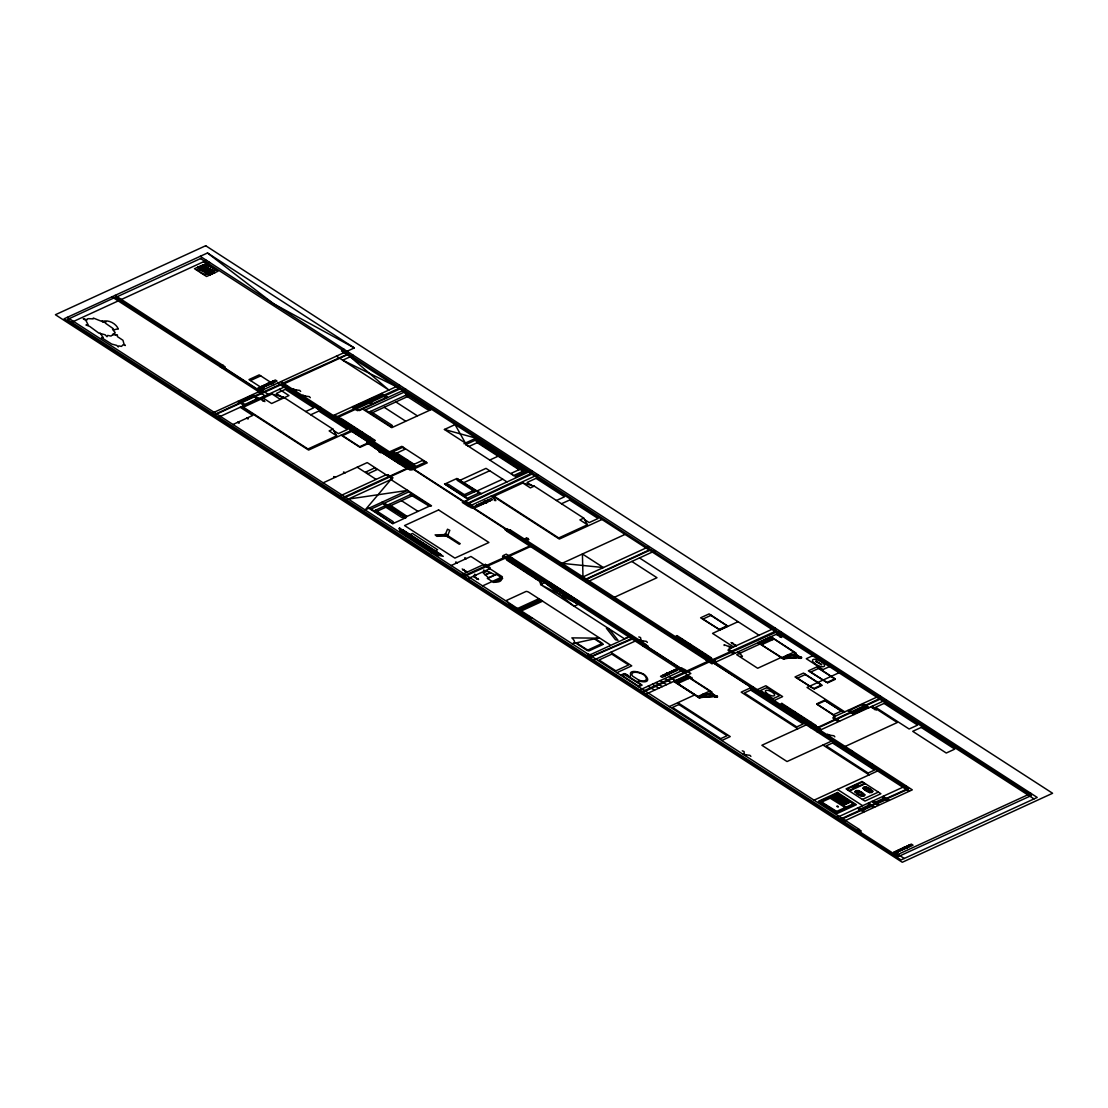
<?xml version="1.0" encoding="UTF-8"?>
<svg xmlns="http://www.w3.org/2000/svg" width="1108" height="1108" viewBox="0 0 1108 1108"><rect width="100%" height="100%" fill="white"/><g stroke="black" fill="none" stroke-linecap="round" stroke-linejoin="round"><path stroke-width="1.5" d="M629.76 677.126L630.66 674.841A12.797 4.709 26.7 0 1 643.028 673.83A4.21 1.551 26.7 0 1 644.814 674.98A12.797 4.709 26.7 0 1 640.881 681.448L636.588 681.545M445.458 534.153L447.494 529.209L449.806 530.344L447.784 535.261M389.49 451.829L401.872 446.33L402.966 447.161L391.72 452.341L414.586 467.133L425.791 461.994L427.245 462.853L411.968 469.889L277.72 383.091M223.082 365.501L220.534 366.679L223.04 368.299L225.173 366.859L115.135 295.379M333.979 415.943L335.253 415.348L374.476 440.942L375.335 440.555L340.932 418.312L339.02 419.198M358.563 410.182L357.496 410.68L352.247 407.522L353.521 406.927L358.563 410.182L387.094 397.121M210.908 413.755L354.325 347.926L207.487 252.984L64.07 318.813L901.053 859.947L1037.213 797.441L200.229 256.322M70.372 322.885L206.531 260.38M197.806 267.443L203.166 264.992M198 267.582L203.373 265.117M209.551 262.333L194.496 268.69L206.573 276.501L218.054 271.225L203.457 261.793M199.108 268.288L204.481 265.837M199.315 268.427L204.675 265.962M196.504 269.992L207.985 264.715M199.814 268.745L205.174 266.294M200.022 268.884L205.382 266.419M201.13 269.59L206.49 267.139M201.324 269.729L206.697 267.263M198.512 271.294L210.008 266.017M201.836 270.047L207.196 267.596M202.03 270.186L207.39 267.721M203.138 270.892L208.498 268.441M203.346 271.031L208.706 268.565M200.534 272.596L212.016 267.319M203.844 271.349L209.204 268.898M204.052 271.488L209.412 269.022M205.16 272.194L210.52 269.743M205.354 272.333L210.714 269.867M202.542 273.898L214.038 268.621M205.866 272.651L211.226 270.2M206.06 272.79L211.42 270.324M207.168 273.496L212.528 271.044M207.376 273.634L212.736 271.169M204.564 275.2L216.046 269.923M207.875 273.953L213.235 271.502M208.082 274.091L213.442 271.626M209.177 274.798L214.55 272.346M209.384 274.936L214.744 272.471M220.187 366.831L223.373 365.363M177.349 392.052L180.535 390.584M250.505 380.543L260.726 375.861M268.773 383.022L257.915 388.008L261.696 390.445L259.147 391.623L256.627 389.988L270.449 384.102M268.981 382.925L275.366 379.989L277.042 381.083L270.657 384.005M260.685 386.969L273.025 381.304M260.851 387.08L273.191 381.415M344.048 349.297L341.486 351.028L1034.027 798.91M261.779 387.675L274.119 382.011M261.945 387.786L274.285 382.121M238.4 401.83L253.289 395.002M243.441 405.085L258.33 398.257M217.21 417.827L287.194 385.695M353.369 355.322L342.732 360.197L396.318 386.623M272.083 394.033L243.358 407.218L307.969 448.989L336.68 435.804L332.968 429.156L283.454 397.149L272.083 394.033L279.632 398.908L283.454 397.149M262.998 401.096L264.286 400.514M232.985 424.502L252.762 415.417L240.187 407.273M305.697 411.525L313.772 407.813L285.255 389.365L276.308 393.479L280.933 396.456M317.567 408.852L320.766 407.398M310.725 414.78L318.813 411.068L347.344 429.516L338.411 433.616L333.785 430.638M330.156 416.996L399.517 385.155M353.341 407.051L382.066 393.866M354.602 407.869L367.994 401.705M336.444 421.068L339.644 419.6M405.805 389.227L359.214 410.611L352.926 406.539M345.114 421.954L345.959 421.566M368.922 412.162L407.218 394.6M332.968 429.156L329.131 430.915L336.68 435.804M372.537 412.633L407.453 396.636M351.139 430.555L308.592 450.083L241.461 406.691M361.582 432.494L361.997 432.757M362.219 432.189L362.635 432.466M391.304 426.635L392.204 426.234A1.939 0.706 26.7 0 0 391.429 424.849L370.612 411.387M429.599 409.087L428.699 409.489A1.939 0.706 26.7 0 1 426.331 408.838L405.514 395.376M369.449 437.688L370.294 437.3M362.621 409.032L391.761 427.674L431.4 409.503L402.619 390.695M367.288 443.906L370.557 443.906M370.737 443.546L369.989 442.757L360.017 447.355L341.139 435.153M375.016 448.117L375.875 447.729M382.675 452.95L383.105 453.227M323.19 482.811L367.219 462.604L392.398 478.878L345.17 500.553M444.419 429.475L455.056 424.599L465.402 443.048L444.419 429.475L476.038 438.159L463.961 443.712M395.971 453.463L404.905 449.294L402.647 447.327M399.351 463.85L400.21 463.463M338.868 496.481L386.096 474.806M405.68 465.817L408.866 464.349M413.284 464.668L422.079 460.623L425.527 462.119M465.499 444.696L476.662 439.571L524.569 470.54L513.406 475.664M478.088 442.272L469.515 446.205L467.493 445.665M374.089 510.871L385.681 505.539M387.592 505.123L411.871 493.974M377.108 511.259L385.889 507.229M390.889 505.567L412.093 495.816M489.736 460.055L498.115 456.205M445.222 483.85L456.87 478.504L479.113 492.908L467.507 498.24L444.502 483.905L468.435 499.625M445.956 484.293L448.671 484.501L466.025 495.719M457.549 478.975L456.662 479.445L457.452 480.47L474.792 491.689M460.485 480.083L486.01 468.365L506.993 481.925M464.169 482.465L489.694 470.748M392.744 522.934L393.631 522.45L392.841 521.439L375.501 510.22M404.337 517.602L401.622 517.408L384.268 506.19M405.888 516.951L430.167 505.788M393.423 523.391L405.071 518.059M464.404 494.667L473.185 490.636M511.384 473.241L519.929 469.307M464.612 496.356L476.205 491.038M477.188 490.886L502.713 479.168M514.943 476.662L527.02 471.108M531.674 470.595L462.313 502.436L468.601 506.508L537.962 474.667M406.082 536.411L412.467 533.474L437.632 549.748L431.247 552.684M522.837 483.005L494.113 496.19L558.723 537.962L587.448 524.776L583.722 518.129L534.222 486.121L522.837 483.005L530.386 487.88L534.222 486.121M484.431 501.564L471.44 507.99L468.933 506.356L471.482 505.193L475.249 507.63L486.107 502.644M484.639 501.467L491.024 498.531L492.7 499.625L486.315 502.547M476.343 505.511L488.683 499.846M476.509 505.608L488.85 499.943M477.423 506.218L489.944 500.65M556.451 500.497L564.54 496.786L536.009 478.351L527.076 482.451L531.688 485.429M561.493 503.752L569.581 500.04L598.098 518.489L589.165 522.588L584.553 519.61M451.15 565.537L470.928 556.465L502.395 576.797L482.617 585.883M525.164 538.502L528.294 538.474M462.825 570.066L464.1 569.484M583.722 518.129L579.899 519.887L587.448 524.776M460.54 575.149L483.517 564.595M466.828 579.207L489.805 568.667M509.389 559.678L512.575 558.21M601.893 519.527L559.346 539.07L492.215 495.664M485.027 574.664L489.971 572.393M476.717 579.041L477.991 578.459M485.442 575.052L490.581 572.684M511.868 563.404L512.727 563.016M487.714 578.431L496.356 574.47M493.586 582.226L502.229 578.265M528.336 573.944L528.765 574.207M528.973 573.639L529.402 573.916M624.967 534.444L562.005 563.363L603.403 567.545L582.42 553.986L582.974 576.922M536.203 579.138L537.061 578.75M540.566 584.539L544.817 582.586L574.124 606.242L578.376 604.289L540.566 584.539L624.469 638.79L628.707 636.851M546.133 583.445L549.333 581.977M551.105 583.487L550.468 583.778L576.285 599.76M548.972 584.927L550.884 584.041M506.744 605.023L509.929 603.555M579.789 578.39L649.136 546.549M517.574 608.486L538.848 598.722M518.835 609.303L540.108 599.539M520.095 610.12L541.369 600.356M521.356 610.937L542.629 601.159M586.077 582.448L655.437 550.621M528.558 619.123L531.757 617.655M573.307 600.661L575.218 599.774M575.509 602.433L578.695 600.965M614.441 597.267L656.989 577.725L631.823 561.451M600.924 644.025L588.528 649.717A2.078 0.762 26.7 0 1 586.007 649.025L576.423 642.82M602.821 644.551L589.151 650.825A2.078 0.762 26.7 0 1 586.631 650.133L575.606 643M586.409 656.518L632.142 635.521M592.697 660.59L638.43 639.593M642.792 645.936L645.992 644.468L506.287 554.152L503.087 555.607L687.694 674.966M702.707 619.164L711.211 615.259M681.171 639.219L682.016 638.831M616.865 672.681L631.754 665.853L610.785 652.28M719.383 629.358L726.834 625.937M620.771 675.132L624.22 673.553L642.128 685.118L638.665 686.711M688.816 644.053L689.245 644.33M689.467 643.762L689.882 644.039M720.02 629.773L727.457 626.352M738.067 621.685L712.541 633.402L733.524 646.961M626.352 674.924L624.87 673.719L627.862 675.174L627.211 675.478M705.491 654.953L706.35 654.565M666.878 673.387L660.493 676.309L662.168 677.39L681.752 667.944L684.273 669.578L681.711 670.742L677.944 668.304L667.085 673.29M731.654 643.637L732.928 643.056M663.249 675.271L675.589 669.606M663.429 675.381L675.755 669.717M664.343 675.977L676.683 670.312M638.845 690.423L684.592 669.426L690.88 673.498L645.133 694.494M705.644 659.759L708.843 658.291M775.004 627.917L728.413 649.302L734.701 653.374M781.292 631.989L711.945 663.831L507.201 531.466L510.4 529.998L912.313 789.852L842.329 821.97M758.634 642.543L770.545 637.072M674.509 681.475L686.42 676.005M759.049 642.82L770.96 637.349M674.924 681.752L686.835 676.282M760.102 643.956L736.695 654.703L757.664 668.263L781.071 657.515M761.847 644.634L773.758 639.164M689.633 678.096L677.708 683.567L697.805 696.544L709.716 691.087M690.506 677.971L691.78 677.376M779.838 636.962L781.126 636.38M669.301 706.585L694.633 694.965M781.929 657.612L793.84 652.155M812.649 655.784L806.264 658.706L823.036 669.564L829.421 666.628M752.886 686.766L741.183 692.14L797.829 728.759M757.346 689.647L765.85 685.741L782.636 696.6L774.118 700.505M797.109 678.318L805.613 674.412M810.447 672.182L818.964 668.276M838.936 672.778L807.026 687.431L844.781 711.848M813.798 688.511L821.236 685.09M827.136 682.389L834.587 678.969M814.422 688.927L821.873 685.506M827.759 682.791L835.21 679.37M786.043 707.029L786.902 706.641M721.751 740.49L730.255 736.585L677.819 702.68M793.702 711.862L794.131 712.139M794.339 711.571L794.768 711.848M816.859 703.788L824.31 700.367M817.496 704.189L824.934 700.782M810.377 722.762L811.236 722.374M806.333 724.854L761.875 745.269L787.04 761.542L831.512 741.127M833.119 714.882L841.623 710.976M810.53 727.568L813.729 726.1M879.89 695.727L833.299 717.111L839.587 721.183M848.409 710.879L863.298 704.037M853.437 714.134L868.34 707.292M816.831 731.64L886.178 699.799M874.461 709.577L875.749 708.981M845.196 746.446L897.286 722.527L872.121 706.253M848.299 751.986L851.498 750.518M870.126 766.099L873.312 764.631M814.048 800.17L877.661 770.96M820.28 801.333L837.288 793.522M847.232 789.021L862.121 782.179M853.769 786.541L856.484 785.295M822.164 801.86L838.673 794.284L853.368 803.771L836.859 811.347M854.947 787.303L857.661 786.057M849.324 790.378L864.226 783.536M831.069 797.802L832.8 798.369L839.933 795.087M849.42 791.029L865.376 783.702M833.23 798.646L840.363 795.364M834.476 799.45L841.623 796.181M834.906 799.727L842.038 796.444M836.166 800.544L843.299 797.261M836.582 800.807L843.714 797.538M837.842 801.624L844.975 798.342M838.257 801.901L845.39 798.619M839.601 802.76L846.734 799.491M840.016 803.037L847.149 799.754M841.277 803.854L848.409 800.572M841.706 804.117L848.839 800.849M843.091 805.017L850.224 801.735M843.507 805.294L850.639 802.012M862.426 799.436L878.395 792.109M854.49 804.643L837.08 812.51L820.183 801.763M836.028 817.912L906.025 785.78M858.492 808.757L859.766 808.175L863.963 810.89L862.689 811.471M869.545 803.674L868.27 804.27L872.467 806.984L873.741 806.389M873.076 802.053L874.35 801.472L878.547 804.186L877.273 804.768M884.142 796.984L882.868 797.566L887.065 800.281L888.339 799.699M860.805 808.854L869.323 804.948M875.403 802.15L883.907 798.245M862.91 810.211L871.414 806.305M877.494 803.508L886.012 799.602M856.165 830.931L859.365 829.463L67.269 317.359M904.751 847.121L893.907 852.107L897.674 854.545M904.973 847.024L911.344 844.088L913.034 845.182L892.605 854.088L895.125 855.722M896.663 851.069L909.003 845.404M896.829 851.179L909.169 845.515M897.757 851.775L910.097 846.11M894.765 855.888L1030.925 793.383M429.322 506.176L410.334 494.68M380.127 450.111L378.978 449.931L379.213 452.092L380.986 452.784M541.12 581.104L539.998 580.966L540.178 583.099L541.951 583.805M262.236 400.043L259.591 398.686M295.822 390.598L293.121 389.254M305.503 396.83L302.775 395.501M409.24 463.975L406.581 462.59M464.778 570.565L467.534 571.95M642.571 641.574L639.828 640.23M746.086 755.531L743.357 754.202M829.947 735.975L827.288 734.59M731.432 647.972L728.732 646.629M493.78 497.811L491.066 496.426M740.255 653.734L742.388 656.518L740.892 656.324M377.593 448.352L380.321 449.723M473.518 576.202L476.26 577.573M538.557 579.359L541.286 580.731M736.1 645.909L733.399 644.551M259.771 398.271L262.499 399.656M293.288 388.839L296.03 390.224M302.941 395.085L305.683 396.456M406.761 462.202L409.503 463.573M467.257 572.324L464.626 570.98M640.009 639.815L642.737 641.2M776.611 634.136L779.34 635.507M687.265 675.132L690.007 676.517M871.234 706.752L873.963 708.123M743.537 753.786L746.266 755.157M827.482 734.202L830.211 735.574M368.008 442.161L369.989 442.757M728.912 646.227L731.64 647.598M491.26 496.052L493.988 497.437M527.63 540.275L524.943 538.945M737.79 651.961L740.518 653.346M599.317 637.82L572.13 643.762A10.526 3.878 26.7 0 0 571.88 637.876L597.752 638.166M837.399 793.494L854.614 804.283M830.155 798.203L844.864 807.358M836.665 811.402L822.067 802.275M445.859 534.929L447.078 535.538M446.94 535.746L445.79 535.192M348.355 499.085L407.689 490.401L365.183 509.915L390.902 479.556L431.524 505.816M786.749 655.451L796.25 654.496L799.934 657.169L783.605 658.415L782.733 657.695L799.062 656.448M702.624 694.384L712.125 693.428L715.81 696.101M785.877 655.811L796.375 654.8L798.84 656.476M701.752 694.744L712.25 693.733L714.715 695.409M714.937 695.381L698.608 696.627L699.48 697.347M444.433 534.624L435.139 534.873L436.815 536.314L446.039 536.064M263.219 400.445L264.175 400.93M263.967 401.151L263.108 400.68M719.771 629.815L700.602 617.807L709.12 613.901L727.499 625.937M827.524 682.833L808.355 670.839L816.859 666.933L835.252 678.955M814.186 688.968L795.004 676.96L803.522 673.055L821.914 685.09M824.518 700.325L843.728 712.333M113.279 334.381L117.406 334.893L117.365 336.583L122.919 340.253C123.777 342.358 123.473 344.256 125.329 345.516L123.113 344.713L121.465 346.416L118.833 345.904L118.265 346.942L116.742 345.405L111.7 344.062L101.41 337.552L103.238 337.58L100.08 333.134M739.881 653.734L737.623 652.39M295.808 389.877L299.686 390.39L300.656 391.456M305.462 396.124L309.34 396.622L310.309 397.703M409.281 463.241L413.159 463.74L414.129 464.82M494.362 500.414L495.844 500.608L493.337 497.811M642.529 640.853L646.407 641.366L647.377 642.432M829.989 735.241L833.867 735.74L834.836 736.82M746.058 754.825L749.922 755.324L750.892 756.404M838.05 807.053L836.955 806.499M837.163 805.959L838.382 806.569M857.204 785.156L858.16 785.42M857.287 785.323L858.257 785.586M862.73 788.328L864.559 788.827M871.234 790.655L873.049 791.154M853.215 786.999L854.185 787.262M853.312 787.151L854.268 787.414M854.753 791.985L856.581 792.483M863.257 794.311L865.071 794.824M539.901 580.924L538.391 579.803M728.704 646.518L724.092 644.69L724.189 645.521M638.817 636.906L640.604 637.612L640.853 639.787M742.263 750.822L744.036 751.515L744.285 753.689M405.944 459.515L407.716 460.222L407.966 462.382M378.936 449.917L377.413 448.768M494.999 574.775L487.312 571.146L483.213 573.03L488.448 577.725M354.325 347.926L273.648 303.786L207.487 252.984M430.403 409.586L403.728 392.357L365.446 409.918L392.204 427.272M526.992 539.042L527.851 539.887M781.736 637.488L776.417 634.524M475.055 440.305L522.962 471.274M202.916 264.826L214.994 272.637M477.202 442.674L519.043 469.723M336.43 356.139L388.88 390.044L350.17 356.79M795.724 653.346L770.559 636.601L796.14 653.152L783.384 659.011L757.789 642.474L783.813 658.817M818.646 668.429L834.379 678.595M197.556 267.291L209.634 275.103M772.692 639.648L771.417 638.831L761.639 643.319L762.913 644.136M465.789 444.571L513.697 475.54M876.359 710.09L871.04 707.112M639.482 557.933L759.049 635.244M862.675 703.635L868.963 707.707M381.429 393.465L387.717 397.523M867.273 707.79L866.013 706.973L853.243 712.832L854.503 713.649M862.024 704.633L865.791 707.07M381 394.351L382.26 395.168L368.853 401.318L367.593 400.5M810.765 672.044L826.499 682.209M382.038 395.265L385.819 397.703M863.88 707.943L865.14 708.76M805.294 674.55L821.028 684.73M710.893 615.397L726.626 625.577M855.376 711.848L856.636 712.666M849.684 710.297L853.465 712.735M847.772 710.477L854.074 714.535M369.061 401.221L372.842 403.658M797.428 678.165L813.161 688.345M366.748 400.902L371.568 404.254M703.026 619.012L718.76 629.192M825.571 700.949L841.304 711.128M731.031 642.529L736.321 645.535M817.704 704.563L833.438 714.743M835.21 716.239L816.845 704.231M481.468 493.642L456.898 478.545M488.476 499.708L490.151 500.788M402.966 447.133L425.915 461.967M484.847 501.605L484.002 501.287L484.639 501.702M486.107 502.409L486.731 502.824L485.9 502.506M396.789 453.089L414.101 464.28M393.188 451.676L416.054 466.454M476.135 505.373L477.811 506.453M526.397 537.948L528.904 539.582M345.308 421.871L369.643 437.605M681.351 639.136L705.685 654.87M786.237 706.946L810.571 722.679M280.906 381.623L415.154 468.421M465.499 500.968L471.8 505.04M850.972 750.767L853.479 752.401L851.36 753.371L848.839 751.75M872.785 764.866L870.265 763.246L868.132 764.215L870.653 765.85M852.952 752.637L869.738 763.495M851.886 753.121L868.672 763.98M749.7 688.234L909.128 791.306M272.817 381.166L274.493 382.246M368.576 443.325L367.828 442.563M375.681 447.812L400.099 463.504M375.127 448.075L399.545 463.767M366.665 442.798L369.186 444.419M382.579 453.006L369.989 444.862L370.834 444.474L410.057 470.069L411.345 469.487L406.304 466.233L404.392 467.105L382.994 453.269M274.313 384.656L259.217 374.878L248.995 379.573L264.106 389.337M279.313 389.31L288.953 395.556L271.626 403.506L261.973 397.273M269.189 383.063L268.344 382.745L268.981 383.16M270.449 383.867L271.086 384.282L270.241 383.964M822.995 745.033L869.143 774.88M260.477 386.831L262.153 387.911M261.973 390.321L268.261 394.379M111.936 296.847L265.075 395.847M862.758 782.359L864.018 783.176M883.09 796.306L889.392 800.378M549.014 582.129L578.376 601.118M430.749 506.162L408.7 491.924L384.421 503.087L406.456 517.325M546.452 583.293L575.828 602.281M262.388 399.988L264.895 401.622M692.403 678.484L687.099 675.548M252.666 394.586L258.953 398.658M512.533 563.099L536.868 578.833M686.42 675.534L712.015 692.084L699.245 697.943L673.664 681.406M252.222 395.487L253.483 396.304L240.727 402.162L239.466 401.345M686.004 675.741L711.585 692.278M253.275 396.401L257.056 398.838M675.381 669.481L677.057 670.562M688.567 678.581L687.292 677.764L677.5 682.251L678.775 683.068M250.103 396.456L251.364 397.273M357.219 467.188L376.097 479.39M872.024 801.375L878.325 805.447M401.498 500.691L418.021 511.37M847.44 789.395L848.7 790.198M868.506 802.995L874.794 807.067M667.293 673.415L666.462 673.11L667.085 673.512M668.553 674.232L669.19 674.634L668.346 674.329M669.08 676.545L675.381 680.617M241.586 400.362L242.846 401.179M674.079 681.198L699.674 697.749M448.408 536.05L460.249 543.696L459.183 544.194L447.313 536.521M240.935 402.066L244.716 404.503M663.041 675.146L664.717 676.226M237.777 401.428L244.065 405.5M837.454 789.422L862.62 805.696M664.828 678.498L671.129 682.57M345.197 472.714L343.425 472.146L344.671 472.95M389.13 504.417L406.858 516.245M595.245 638.707L601.99 643.069A2.078 0.762 26.7 0 1 603.029 644.274M660.257 680.589L666.559 684.661M857.44 808.078L863.728 812.15M594.428 638.887L600.093 642.557A2.078 0.762 26.7 0 1 601.132 643.748M381.858 502.284L405.847 517.962L382.786 503.669L371.194 508.988L393.008 523.779L368.839 508.253M466.357 558.557L464.584 557.989L465.831 558.792M485.235 570.772L483.462 570.204L484.708 571.008M908.795 845.265L910.471 846.346M247.098 418.021L248.344 418.824L246.572 418.256M656.005 682.542L662.307 686.614M832.8 798.369L845.709 806.97M335.516 477.146L333.757 476.579L335.004 477.382M905.181 847.163L904.336 846.844L904.959 847.26M906.441 847.98L907.064 848.382L906.219 848.077M652.46 684.176L658.748 688.248M457.341 562.698L455.568 562.13L456.815 562.933M476.218 574.9L474.446 574.332L475.692 575.149M648.194 686.129L654.496 690.201M238.082 422.162L239.328 422.965L237.555 422.397M462.202 568.958L464.723 570.592M478.614 579.567L473.338 576.589M896.455 850.93L898.131 852.01M894.184 851.969L904.253 858.478M859.088 829.587L861.179 830.945L860.75 831.609L859.046 832.385L856.526 830.765M509.403 603.791L511.924 605.425L509.791 606.395L507.27 604.774M531.217 617.904L528.696 616.27L526.577 617.253L529.098 618.873M511.384 605.661L528.17 616.519M395.861 401.941L417.162 415.722M384.199 407.287L405.5 421.068M512.048 474.473L511.231 473.573M113.085 329.173C114.498 330.793 116.922 328.231 118.293 329.118C116.936 324.755 110.412 320.309 104.955 321.001A2.59 0.956 26.7 0 0 103.958 321.542L101.978 321.043L103.363 322.054M866.207 786.735L866.802 787.788A4.141 1.524 26.7 0 1 871.567 791.652A4.141 1.524 26.7 0 1 865.362 789.907A4.141 1.524 26.7 0 1 866.761 787.663M868.991 791.694L869.586 792.746M858.229 790.392L858.825 791.458M861.013 795.35L861.609 796.417M867.218 788.48A2.507 0.914 26.7 0 1 870.112 790.89A2.507 0.914 26.7 0 1 866.359 789.838A2.507 0.914 26.7 0 1 867.218 788.48L867.329 788.633M714.549 696.96A4.321 1.593 26.7 0 0 717.569 696.724L717.278 696.752A4.058 1.496 26.7 0 1 714.854 696.932M798.688 658.027A4.321 1.593 26.7 0 0 801.693 657.792L801.403 657.82A4.058 1.496 26.7 0 1 798.979 658M501.689 578.75A20.082 7.396 26.7 0 1 494.514 582.046M609.802 645.77A2.59 0.956 26.7 0 0 608.777 643.928L529.056 592.392A2.59 0.956 26.7 0 0 525.898 591.52L506.744 600.314A2.59 0.956 26.7 0 0 507.783 602.156M590.661 654.565A2.59 0.956 26.7 0 1 587.489 653.692M112.67 334.755L111.022 336.056L107.725 335.419L107.019 336.721L105.122 334.782L98.82 333.106L89.651 326.375L85.953 324.976L88.238 325.004L85.884 320.434L83.211 318.772L87.186 319.783A5.194 1.911 26.7 0 1 89.166 318.688L93.141 318.91L93.307 318.038L103.986 322.262L105.953 321.652L105.315 323.107L112.836 328.356L112.587 329.464L115.177 332.552L113.819 333.785L115.855 334.921L113.085 333.923L113.515 334.671L112.67 334.755M624.233 674.481L622.377 675.589L637.391 685.409C638.402 686.544 641.657 684.896 640.05 684.259L624.289 674.453M532.352 472.881L467.064 503.558L335.461 418.547L401.401 388.243L532.352 472.881M533.128 473.531L467.562 504.001L584.692 579.678L650.41 549.416L533.128 473.531M880.735 698.109L815.308 728.552L711.239 661.268L777.774 631.449L880.735 698.109M881.372 698.552L815.876 728.967L908.726 788.965L840.792 819.601L898.311 856.595L1031.506 795.461L881.372 698.552M115.26 297.332L67.366 319.506L214.481 414.558L261.917 392.62L115.26 297.332M650.95 549.72L585.218 579.969L710.353 660.742L776.583 630.757L650.95 549.72M711.378 657.82L709.466 658.692L714.494 661.961L715.782 661.365L676.129 635.964L676.974 635.577L711.378 657.82M205.7 245.727L55.4 314.727L902.3 862.273L1052.6 793.273L205.7 245.727M348.618 354.172L282.831 384.365L334.616 417.841L400.404 387.648L348.618 354.172M351.748 431.4L342.552 435.61L359.726 446.718L368.922 442.494L351.748 431.4M374.559 467.978L365.737 472.022L368.244 473.656L377.08 469.598L374.559 467.978M410.528 467.41L343.729 498.101L463.629 575.8L530.774 545.538L410.528 467.41M438.588 509.943L404.545 525.566L454.889 558.113L488.933 542.491L438.588 509.943M399.656 528.114L398.825 528.488L400.57 530.635L438.879 555.399L443.283 556.327L399.656 528.114M402.578 529.707L400.03 530.884L438.339 555.648L440.887 554.485L402.578 529.707M531.591 546.05L508.309 556.742L685.755 671.462L709.023 660.77L531.591 546.05M507.686 559.762L506.841 560.149L541.244 582.393L542.089 582.005L502.45 556.604L503.724 556.022L508.752 559.277L507.686 559.762M496.218 574.207L487.285 578.307L493.752 582.489L502.686 578.376L496.218 574.207M611.81 654.135L599.054 659.994L615.826 670.839L628.596 664.98L611.81 654.135M685.603 671.67L642.308 691.544L589.664 657.515L633.845 638.374L685.603 671.67M678.844 704.522L672.473 707.458L720.712 738.648L727.097 735.726L678.844 704.522M750.739 690.076L744.354 693.012L796.79 726.917L803.175 723.981L750.739 690.076M816.264 661.13L815.557 661.462L821.79 664.703L816.264 661.13M766.888 687.583L760.504 690.519L773.093 698.649L779.478 695.727L766.888 687.583M781.86 703.386L781.015 703.774L820.668 729.175L819.38 729.77L814.352 726.502L816.264 725.629L781.86 703.386M884.073 703.4L875.569 707.306L909.128 729.009L917.632 725.103L884.073 703.4M832.537 742.969L826.166 745.906L868.118 773.024L874.503 770.102L832.537 742.969M921.219 727.416L912.715 731.322L946.274 753.025L954.777 749.119L921.219 727.416M837.523 792.497L818.369 801.278L837.246 813.494L856.401 804.699L837.523 792.497M862.024 781.528L846.069 788.854L864.946 801.07L880.902 793.744L862.024 781.528M200.548 258.566L115.952 297.263L262.347 392.398L348.244 353.854L200.548 258.566M387.758 474.695L386.692 475.18L391.72 478.434L393.008 477.853L387.758 474.695M409.918 466.953L342.884 497.617L214.924 414.835L282.166 384.213L409.918 466.953M506.688 528.918L504.985 529.693L507.506 531.328L510.068 530.15L506.688 528.918M485.373 564.388L484.099 564.969L489.127 568.224L490.193 567.739L485.373 564.388M645.687 644.621L643.125 645.784L645.23 647.141L648.208 646.241L645.687 644.621M729.078 649.745L728.011 650.23L732.831 653.582L734.105 653L729.078 649.745M710.727 661.282L643.125 692.126L840.127 819.186L907.812 788.716L710.727 661.282M833.964 717.555L832.897 718.039L834.366 719.217L837.717 721.391L838.991 720.809L833.964 717.555M507.796 557.033L464.363 576.437L589.401 657.252L633.111 637.959L507.796 557.033M801.458 657.238L783.231 658.637L801.458 657.238M717.319 696.17L699.106 697.569L717.319 696.17M608.915 628.735L606.422 628.264L615.522 639.787L618.015 640.258L608.915 628.735M639.178 680.354L632.363 675.935A11.925 4.39 26.7 0 1 641.947 673.761A4.21 1.551 26.7 0 1 644.745 675.575A11.925 4.39 26.7 0 1 639.178 680.354M857.37 793.577A4.141 1.524 26.7 0 0 863.589 795.309A4.141 1.524 26.7 0 0 858.783 791.32A4.141 1.524 26.7 0 0 857.37 793.577M856.747 793.619A5.18 1.911 26.7 0 0 864.517 795.779A5.18 1.911 26.7 0 0 858.506 790.807A5.18 1.911 26.7 0 0 856.747 793.619M858.381 793.508A2.507 0.914 26.7 0 0 862.135 794.547A2.507 0.914 26.7 0 0 859.24 792.151A2.507 0.914 26.7 0 0 858.381 793.508M864.725 789.949A5.18 1.911 26.7 0 0 872.495 792.123A5.18 1.911 26.7 0 0 866.484 787.137A5.18 1.911 26.7 0 0 864.725 789.949M814.56 663.415A6.717 2.479 26.7 0 0 824.532 666.033A6.717 2.479 26.7 0 0 816.499 659.592A6.717 2.479 26.7 0 0 814.56 663.415M766.875 693.386A5.18 1.911 26.7 0 0 774.603 695.478A5.18 1.911 26.7 0 0 768.495 690.506A5.18 1.911 26.7 0 0 766.875 693.386M445.111 535.469A2.216 0.817 26.7 0 0 448.394 536.341A2.216 0.817 26.7 0 0 445.748 534.208A2.216 0.817 26.7 0 0 445.111 535.469"/></g></svg>
